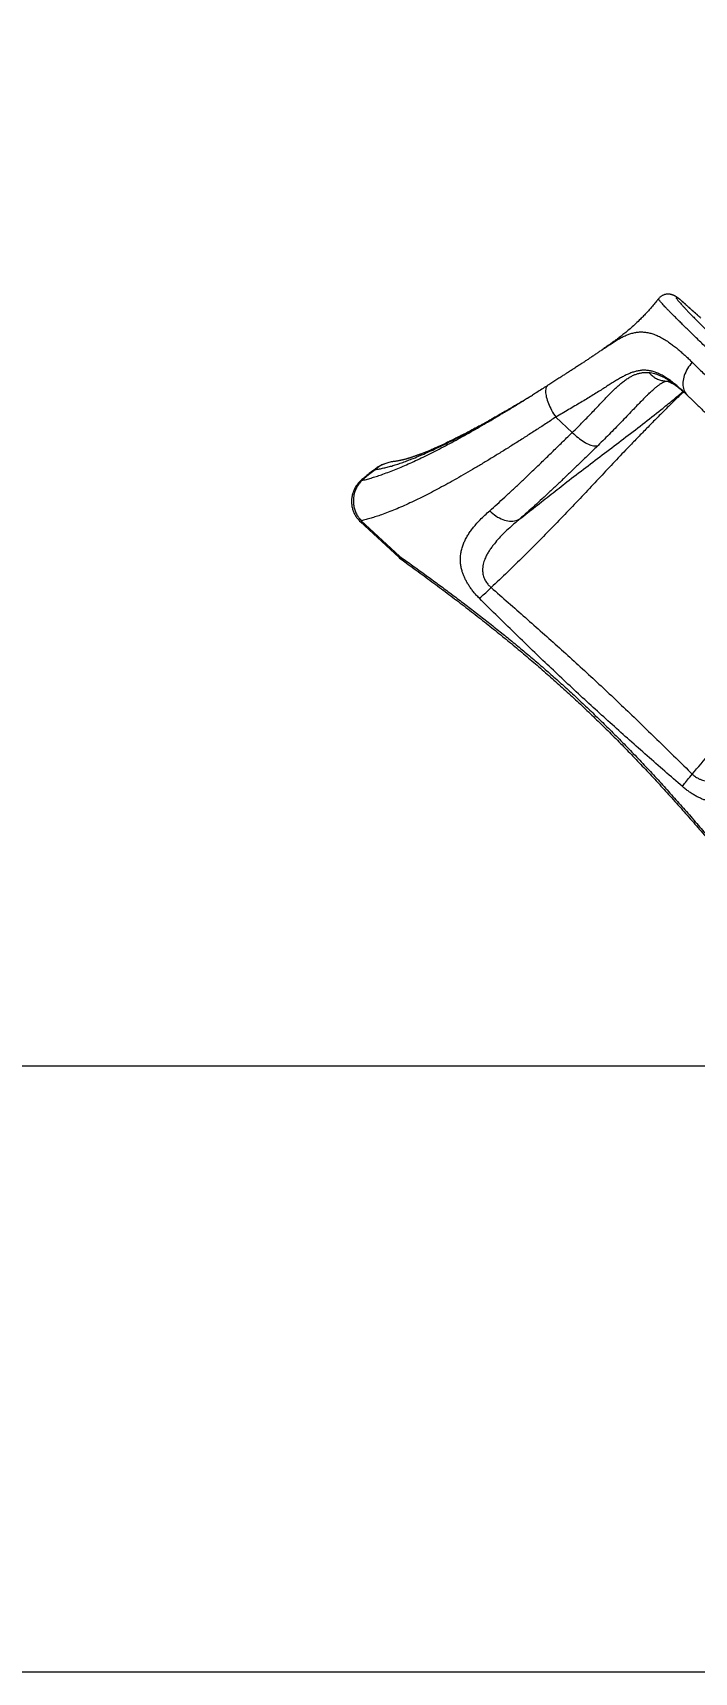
# Model space of a CAD drawing. Header units: millimetres. Extents: x -10374 to 11119, y -8221 to 9433.
# Drawn here: x -5365 to -3724, y -8221 to -4160 of the extents above; entities that cross this region are included whole.
import ezdxf

# ---------------------------------------------------------------- set-up
doc = ezdxf.new("R2010")
doc.units = ezdxf.units.MM
for name, color, linetype in [('DIKOM_ОБЪЕКТ', 7, 'Continuous'), ('DIKOM_РАЗМЕР_ЗОНА', 7, 'Continuous'), ('DIKOM_РАЗМЕР_ОБЪЕКТА', 7, 'Continuous')]:
    doc.layers.add(name, color=color, linetype=linetype)
doc.styles.add('style1', font='arial.ttf', dxfattribs={"width": 0.8})
doc.dimstyles.new('1-50', dxfattribs={"dimtxt": 300, "dimasz": 200, "dimexe": 100, "dimexo": 0, "dimgap": 100, "dimtad": 0, "dimdec": 0, "dimtxsty": 'style1', "dimcen": 0, "dimclrd": 7, "dimclre": 7, "dimadec": 1, "dimazin": 2, "dimtfac": 1, "dimtdec": 0, "dimtmove": 1, "dimatfit": 3, "dimfxl": 0, "dimlwd": 25, "dimlwe": 18, "dimarcsym": 0})

# ---------------------------------------------------------------- blocks, each defined once
blk = doc.blocks.new('*D16')
at = {"layer": 'Defpoints', "color": 0, "transparency": 16777216}
for p in [(-9045.1, 5161.7), (3694.5, 5161.7), (1813.2, -6719.9)]:
    blk.add_point(p, dxfattribs=at)
at = {"layer": 'DIKOM_РАЗМЕР_ОБЪЕКТА', "color": 7, "lineweight": 18, "transparency": 16777216}
for p, q in [((3694.5, 5161.7), (-9145.1, 5161.7)), ((1813.2, -6719.9), (-9145.1, -6719.9))]:
    blk.add_line(p, q, dxfattribs=at)
at = {"layer": 'DIKOM_РАЗМЕР_ОБЪЕКТА', "color": 7, "lineweight": 25, "transparency": 16777216}
for p, q in [((-9045.1, 4961.7), (-9045.1, -0.5)), ((-9045.1, -6519.9), (-9045.1, -1080.2))]:
    blk.add_line(p, q, dxfattribs=at)
at = {"layer": 'DIKOM_РАЗМЕР_ОБЪЕКТА', "color": 7, "transparency": 16777216}
for points in [[(-9078.4, 4961.7), (-9011.8, 4961.7), (-9045.1, 5161.7)], [(-9078.4, -6519.9), (-9011.8, -6519.9), (-9045.1, -6719.9)]]:
    blk.add_solid(points, dxfattribs=at)
at = {"layer": 'DIKOM_РАЗМЕР_ОБЪЕКТА', "color": 0, "transparency": 16777216, "insert": (-9045.1, -540.3), "char_height": 300, "attachment_point": 5, "rotation": 90, "style": 'style1'}
blk.add_mtext('11900', dxfattribs=at)
blk = doc.blocks.new('*D13')
at = {"layer": 'Defpoints', "color": 0, "transparency": 16777216}
for p in [(-10177, 7112.8), (3082.3, 7112.8), (2015.5, -8221.4)]:
    blk.add_point(p, dxfattribs=at)
at = {"layer": 'DIKOM_РАЗМЕР_ЗОНА', "color": 7, "lineweight": 18, "transparency": 16777216}
for p, q in [((3082.3, 7112.8), (-10277, 7112.8)), ((2015.5, -8221.4), (-10277, -8221.4))]:
    blk.add_line(p, q, dxfattribs=at)
at = {"layer": 'DIKOM_РАЗМЕР_ЗОНА', "color": 7, "lineweight": 25, "transparency": 16777216}
for p, q in [((-10177, 6912.8), (-10177, -14.4)), ((-10177, -8021.4), (-10177, -1094.2))]:
    blk.add_line(p, q, dxfattribs=at)
at = {"layer": 'DIKOM_РАЗМЕР_ЗОНА', "color": 7, "transparency": 16777216}
for points in [[(-10210.3, 6912.8), (-10143.6, 6912.8), (-10177, 7112.8)], [(-10210.3, -8021.4), (-10143.6, -8021.4), (-10177, -8221.4)]]:
    blk.add_solid(points, dxfattribs=at)
at = {"layer": 'DIKOM_РАЗМЕР_ЗОНА', "color": 0, "transparency": 16777216, "insert": (-10177, -554.3), "char_height": 300, "attachment_point": 5, "rotation": 90, "style": 'style1'}
blk.add_mtext('15300', dxfattribs=at)

msp = doc.modelspace()

# ---------------------------------------------------------------- linework, layer by layer
at = {"layer": 'DIKOM_ОБЪЕКТ', "color": 7, "linetype": 'Continuous', "lineweight": 15}
for p, q in [((-3741.4, -4837), (-3741.6, -4836.8)), ((-3953, -4945.6), (-3952.8, -4945.5)), ((-3794.1, -5022.9), (-3791.7, -5022.9)), ((-3839.2, -5056.4), (-3840.2, -5057.3)), ((-3750.5, -5049.4), (-3750.6, -5049.3)), ((-4026.7, -5150), (-4067.6, -5112.2)), ((-4473.5, -5223), (-4474.5, -5223.1)), ((-4515.6, -5242.3), (-4515.7, -5242.4)), ((-4552.3, -5371.3), (-4457.2, -5459.3)), ((-4550, -5368.9), (-4454.9, -5457))]:
    msp.add_line(p, q, dxfattribs=at)
at = {"layer": 'DIKOM_ОБЪЕКТ', "color": 7, "linetype": 'Continuous', "lineweight": 15, "flags": 128}
for points in [[(-3729.2, -4976.4), (-3732.4, -4980.1), (-3735.5, -4984), (-3738.4, -4988), (-3741, -4992.1), (-3743.4, -4996.3), (-3745.5, -5000.5), (-3747.4, -5004.8), (-3749, -5009), (-3750.3, -5013.3), (-3751.3, -5017.6), (-3752, -5021.7), (-3752.5, -5025.8), (-3752.6, -5029.9), (-3752.4, -5033.8), (-3751.9, -5037.5), (-3751.2, -5041.2), (-3750.1, -5044.6), (-3748.8, -5047.9), (-3747.1, -5050.9), (-3745.2, -5053.8), (-3743, -5056.4), (-3741.9, -5057.6)], [(-4087, -5033.3), (-4087.8, -5033.9), (-4089.2, -5035.2), (-4090.3, -5036.8), (-4091.3, -5038.7), (-4092, -5040.8), (-4092.5, -5043.2), (-4092.9, -5045.9), (-4092.9, -5048.8), (-4092.8, -5051.9), (-4092.5, -5055.2), (-4091.9, -5058.7), (-4091.1, -5062.3), (-4090.1, -5066.2), (-4088.9, -5070.1), (-4087.5, -5074.1), (-4086, -5078.3), (-4084.2, -5082.5), (-4082.3, -5086.8), (-4080.2, -5091.1), (-4077.9, -5095.4), (-4075.5, -5099.6), (-4073, -5103.9), (-4070.3, -5108.1), (-4067.6, -5112.2)], [(-4026.7, -5150), (-4023.2, -5153.5), (-4019.6, -5156.8), (-4016, -5160), (-4012.3, -5163.1), (-4008.6, -5166), (-4004.8, -5168.7), (-4001.2, -5171.3), (-3997.5, -5173.6), (-3993.9, -5175.7), (-3990.4, -5177.6), (-3986.9, -5179.2), (-3983.6, -5180.6), (-3980.4, -5181.8), (-3977.4, -5182.7), (-3974.5, -5183.3), (-3971.7, -5183.6), (-3969.2, -5183.7), (-3966.8, -5183.5), (-3964.7, -5183.1), (-3962.8, -5182.4)], [(-4474.5, -5223.1), (-4474.6, -5223.1), (-4481.7, -5224.6), (-4488.9, -5226.9), (-4495.9, -5229.7), (-4501.1, -5232.3), (-4506.1, -5235.3), (-4511, -5238.6), (-4515.6, -5242.3), (-4515.6, -5242.3), (-4515.6, -5242.3)], [(-4515.7, -5242.4), (-4515.7, -5242.4), (-4532.5, -5255.5), (-4548.9, -5269.3)], [(-4231.4, -5344), (-4227.8, -5347.6), (-4224, -5351), (-4220, -5354.1), (-4216, -5357), (-4211.8, -5359.7), (-4207.6, -5362.1), (-4203.3, -5364.2), (-4199, -5366), (-4194.8, -5367.4), (-4190.5, -5368.6), (-4186.3, -5369.4), (-4182.1, -5370), (-4178.1, -5370.1), (-4174.1, -5370), (-4170.3, -5369.5), (-4166.6, -5368.7), (-4163.2, -5367.6), (-4159.9, -5366.1), (-4156.8, -5364.4)], [(-4454.9, -5457), (-4454.8, -5458.8), (-4454.4, -5460.3), (-4453.9, -5461.7), (-4453.1, -5462.7), (-4452.5, -5463.2)], [(-4257, -5561.1), (-4254.9, -5559.3), (-4252.6, -5557.3), (-4250.1, -5555.1), (-4247.4, -5552.7), (-4244.5, -5550.1), (-4241.4, -5547.2), (-4238.2, -5544.2), (-4234.9, -5541.1), (-4231.5, -5537.8), (-4228, -5534.4)], [(-3753.6, -6027.3), (-3752, -6025.1), (-3750.2, -6022.6), (-3748.2, -6020), (-3745.9, -6017.1), (-3743.5, -6014), (-3740.9, -6010.8), (-3738.2, -6007.4), (-3735.3, -6003.9), (-3732.3, -6000.2), (-3729.2, -5996.5)]]:
    msp.add_lwpolyline(points, dxfattribs=at)
at = {"layer": 'DIKOM_ОБЪЕКТ', "color": 7, "linetype": 'Continuous', "lineweight": 15}
for centre, radius, start, end in [((-4547.1, -5267.5), 2.49, 191.3709, 224.8905), ((-4601.1, -5322.5), 69, 315.03, 317.7724), ((-4506, -5410.6), 69, 315.0333, 317.7748), ((-4423.2, -5422.7), 50, 227.1944, 234.0837)]:
    msp.add_arc(centre, radius, start, end, dxfattribs=at)
for points, knots in [([(-3813.1, -4819.1), (-3814.6, -4821), (-3818.8, -4826.3), (-3825.8, -4834.8), (-3833.9, -4844.3), (-3842, -4853.2), (-3849.8, -4861.5), (-3858.9, -4870.7), (-3869.2, -4880.5), (-3880.6, -4890.8), (-3891.3, -4899.9), (-3901.2, -4907.8), (-3910.1, -4914.7), (-3918.3, -4920.9), (-3925.6, -4926.3), (-3932.1, -4931), (-3937.6, -4934.9), (-3943.5, -4939), (-3948.5, -4942.5), (-3952, -4944.9), (-3953, -4945.6)], [0, 0, 0, 0, 0.03694, 0.104732, 0.169115, 0.230569, 0.289482, 0.346156, 0.431166, 0.511598, 0.587512, 0.652881, 0.713635, 0.769107, 0.818735, 0.862087, 0.898839, 0.928741, 0.980535, 1, 1, 1, 1]), ([(-3047.6, -5528.2), (-3047.6, -5528.2), (-3047.6, -5528.5), (-3048.2, -5528.3), (-3049.6, -5527.7), (-3051.8, -5526.3), (-3054.6, -5524.3), (-3058.1, -5521.7), (-3062.2, -5518.5), (-3066.9, -5514.8), (-3072.2, -5510.4), (-3078.2, -5505.4), (-3084.9, -5499.8), (-3092.3, -5493.5), (-3100.4, -5486.6), (-3108.9, -5479.2), (-3117.9, -5471.4), (-3127.4, -5463.1), (-3137.4, -5454.3), (-3148, -5444.9), (-3159.3, -5435), (-3171.1, -5424.5), (-3183.4, -5413.5), (-3196, -5402.2), (-3208.9, -5390.6), (-3222.1, -5378.7), (-3235.6, -5366.5), (-3249.6, -5353.9), (-3264.1, -5340.8), (-3279, -5327.2), (-3294.1, -5313.4), (-3309.4, -5299.5), (-3324.8, -5285.4), (-3340.1, -5271.4), (-3355.7, -5257.1), (-3371.5, -5242.6), (-3387.6, -5227.8), (-3403.9, -5212.7), (-3420.2, -5197.6), (-3437.3, -5181.8), (-3455, -5165.4), (-3473.3, -5148.4), (-3491.7, -5131.3), (-3510.1, -5114.2), (-3528.3, -5097.1), (-3545.5, -5081), (-3561.5, -5066), (-3576.3, -5052.1), (-3590.9, -5038.3), (-3605.4, -5024.7), (-3619.7, -5011.2), (-3633.8, -4997.8), (-3647.5, -4984.8), (-3660.7, -4972.2), (-3673.3, -4960.2), (-3685.4, -4948.6), (-3697.1, -4937.4), (-3708.3, -4926.5), (-3719.3, -4916), (-3729.7, -4905.8), (-3739.7, -4896.1), (-3749, -4887), (-3757.6, -4878.5), (-3765.6, -4870.5), (-3773, -4863.1), (-3779.9, -4856.2), (-3786.2, -4849.8), (-3792, -4843.9), (-3797, -4838.6), (-3801.4, -4833.9), (-3805, -4830), (-3808, -4826.6), (-3810.3, -4823.8), (-3812, -4821.7), (-3812.9, -4820.1), (-3813.3, -4819.3), (-3813.1, -4819.2), (-3813, -4819.2)], [0, 0, 0, 0, 0.001026, 0.014265, 0.027883, 0.041515, 0.055146, 0.068765, 0.082025, 0.095295, 0.108566, 0.121825, 0.135471, 0.149129, 0.162788, 0.176434, 0.189694, 0.202966, 0.216238, 0.229498, 0.243144, 0.256803, 0.270461, 0.284108, 0.297351, 0.310606, 0.32386, 0.337103, 0.35073, 0.36437, 0.378009, 0.391636, 0.40488, 0.418136, 0.431392, 0.444636, 0.458265, 0.471907, 0.485548, 0.499177, 0.514498, 0.529828, 0.545148, 0.5608, 0.57646, 0.592112, 0.605374, 0.618647, 0.63192, 0.645182, 0.658829, 0.672489, 0.686149, 0.699796, 0.713035, 0.726285, 0.739535, 0.752775, 0.766397, 0.780031, 0.793666, 0.807288, 0.820549, 0.833821, 0.847093, 0.860354, 0.874002, 0.887663, 0.901323, 0.914971, 0.928227, 0.941495, 0.954762, 0.968018, 0.981661, 0.995317, 1, 1, 1, 1]), ([(-3766.5, -4815.6), (-3766.5, -4815.6), (-3767.1, -4815.2), (-3768.6, -4814.3), (-3770.7, -4813), (-3772.6, -4811.9), (-3774.2, -4811.1), (-3775.8, -4810.4), (-3777.3, -4809.8), (-3778.9, -4809.2), (-3780.5, -4808.7), (-3782.2, -4808.3), (-3784, -4807.9), (-3786, -4807.7), (-3788.1, -4807.5), (-3790.4, -4807.5), (-3792.8, -4807.7), (-3795.3, -4808.1), (-3797.9, -4808.8), (-3800.5, -4809.7), (-3803.1, -4810.9), (-3805.7, -4812.3), (-3808.2, -4814.1), (-3810.6, -4816.3), (-3812.2, -4817.9), (-3812.9, -4819), (-3813.1, -4819.2)], [0, 0, 0, 0, 0.005351, 0.113226, 0.238979, 0.319553, 0.384639, 0.439088, 0.485508, 0.526024, 0.562241, 0.595385, 0.627171, 0.657146, 0.686495, 0.715655, 0.744871, 0.774314, 0.804054, 0.834031, 0.864182, 0.894432, 0.927798, 0.960679, 0.992966, 1, 1, 1, 1]), ([(-3762.5, -4818.7), (-3763.6, -4818.1), (-3765.7, -4816.7), (-3767.7, -4815.7), (-3768.9, -4815.4), (-3769.3, -4815.8), (-3769.2, -4816.7), (-3768.4, -4818.1), (-3767, -4820.2), (-3764.8, -4823), (-3762.1, -4826.3), (-3758.7, -4830.2), (-3754.7, -4834.6), (-3750.2, -4839.5), (-3745, -4845), (-3739.3, -4851), (-3732.9, -4857.6), (-3725.8, -4864.9), (-3718.1, -4872.6), (-3710, -4880.8), (-3701.4, -4889.4), (-3692.4, -4898.3), (-3682.9, -4907.7), (-3672.8, -4917.6), (-3662.2, -4928), (-3651, -4938.9), (-3639.3, -4950.1), (-3627.4, -4961.7), (-3615.1, -4973.4), (-3602.6, -4985.4), (-3589.8, -4997.7), (-3576.5, -5010.3), (-3562.8, -5023.3), (-3548.7, -5036.7), (-3534.4, -5050.3), (-3519.2, -5064.6), (-3503.2, -5079.6), (-3486.3, -5095.4), (-3469.2, -5111.5), (-3451.8, -5127.7), (-3434.1, -5144.1), (-3417.3, -5159.7), (-3401.4, -5174.4), (-3386.4, -5188.2), (-3371.5, -5202), (-3356.4, -5215.8), (-3341.4, -5229.6), (-3326.3, -5243.5), (-3311.3, -5257.1), (-3296.7, -5270.4), (-3282.4, -5283.4), (-3268.4, -5296), (-3254.7, -5308.4), (-3241.1, -5320.6), (-3227.8, -5332.6), (-3214.6, -5344.4), (-3201.7, -5355.9), (-3189.4, -5366.9), (-3177.5, -5377.4), (-3166.2, -5387.4), (-3155.2, -5397), (-3144.6, -5406.2), (-3134.4, -5415.1), (-3124.6, -5423.6), (-3115.3, -5431.6), (-3106.6, -5439), (-3098.5, -5445.8), (-3091.1, -5452), (-3084.2, -5457.7), (-3077.8, -5463), (-3071.9, -5467.7), (-3066.6, -5471.9), (-3061.9, -5475.5), (-3057.9, -5478.4), (-3054.6, -5480.8), (-3051.9, -5482.5), (-3049.8, -5483.7), (-3048.3, -5484.3), (-3047.5, -5484.3), (-3047.3, -5483.7), (-3047.7, -5482.5), (-3048.7, -5481), (-3049.9, -5479.2), (-3050.9, -5478.1), (-3051.3, -5477.5)], [0, 0, 0, 0, 0.014465, 0.028965, 0.040896, 0.052838, 0.06478, 0.076711, 0.088989, 0.101279, 0.113568, 0.125847, 0.137779, 0.149722, 0.161665, 0.173598, 0.185878, 0.198169, 0.210461, 0.222741, 0.234655, 0.246579, 0.258502, 0.270416, 0.282674, 0.294944, 0.307213, 0.319471, 0.331405, 0.34335, 0.355294, 0.367228, 0.379509, 0.391801, 0.404093, 0.416374, 0.430159, 0.443953, 0.457739, 0.471823, 0.485915, 0.499998, 0.511916, 0.523844, 0.535771, 0.547689, 0.559953, 0.572228, 0.584503, 0.596767, 0.608685, 0.620612, 0.63254, 0.644457, 0.656719, 0.668993, 0.681267, 0.69353, 0.705463, 0.717406, 0.729349, 0.741282, 0.753561, 0.765852, 0.778142, 0.790422, 0.802353, 0.814295, 0.826236, 0.838167, 0.850446, 0.862736, 0.875027, 0.887306, 0.899222, 0.911149, 0.923075, 0.934991, 0.947253, 0.959525, 0.971798, 0.98406, 0.992027, 1, 1, 1, 1]), ([(-3765.8, -4816.2), (-3766, -4816), (-3766.2, -4815.8), (-3766.5, -4815.7), (-3766.5, -4815.7)], [0, 0, 0, 0, 0.984435, 1, 1, 1, 1]), ([(-3741.6, -4836.8), (-3742.1, -4836.4), (-3743.4, -4835.2), (-3745.5, -4833.4), (-3747.9, -4831.2), (-3750.3, -4829.1), (-3752.5, -4827), (-3754.7, -4825.2), (-3756.7, -4823.4), (-3758.6, -4821.8), (-3760.3, -4820.3), (-3762.1, -4818.9), (-3763.7, -4817.6), (-3765, -4816.6), (-3765.6, -4816.2), (-3765.8, -4816.1)], [0, 0, 0, 0, 0.039284, 0.11561, 0.194897, 0.275053, 0.356033, 0.437838, 0.520564, 0.604859, 0.690341, 0.781687, 0.888808, 0.964501, 1, 1, 1, 1]), ([(-3762.5, -4818.7), (-3762.7, -4818.6), (-3763.7, -4817.6), (-3764.9, -4816.8), (-3765.8, -4816.2)], [0, 0, 0, 0, 0.176761, 1, 1, 1, 1]), ([(-3741.4, -4837), (-3743.1, -4835.5), (-3746.5, -4832.4), (-3751.1, -4828.3), (-3755.2, -4824.8), (-3758.5, -4821.9), (-3760.6, -4820.2), (-3761.9, -4819.2), (-3762.3, -4818.9), (-3762.5, -4818.7)], [0, 0, 0, 0, 0.161622, 0.327985, 0.489581, 0.655781, 0.825092, 0.912542, 1, 1, 1, 1]), ([(-3709.2, -4865.3), (-3709.3, -4865.2), (-3709.6, -4865), (-3710.5, -4864.2), (-3711.8, -4863.1), (-3713.4, -4861.8), (-3715.3, -4860.2), (-3717.4, -4858.4), (-3719.6, -4856.5), (-3722.1, -4854.3), (-3724.7, -4852), (-3727.5, -4849.5), (-3730.4, -4846.9), (-3733.5, -4844.2), (-3736.7, -4841.3), (-3739.5, -4838.8), (-3741.1, -4837.3), (-3741.7, -4836.8)], [0, 0, 0, 0, 0.012953, 0.076684, 0.144228, 0.214556, 0.286798, 0.360282, 0.434502, 0.509102, 0.58365, 0.658283, 0.733761, 0.809961, 0.886712, 0.963885, 1, 1, 1, 1]), ([(-3707.6, -4866.7), (-3708.3, -4866.1), (-3709.6, -4865.1), (-3712.1, -4863), (-3714.9, -4860.6), (-3718.1, -4857.9), (-3721.5, -4854.8), (-3725.2, -4851.6), (-3729.2, -4848), (-3733.3, -4844.3), (-3737.4, -4840.7), (-3740.1, -4838.2), (-3741.4, -4837)], [0, 0, 0, 0, 0.101094, 0.202189, 0.306218, 0.410254, 0.51135, 0.612443, 0.716487, 0.820523, 0.910021, 1, 1, 1, 1]), ([(-3952.8, -4945.5), (-3950.8, -4944.1), (-3944.9, -4940.1), (-3935.7, -4933.9), (-3925.1, -4926.9), (-3914.9, -4920.6), (-3905.1, -4915.1), (-3895.4, -4910.3), (-3886.1, -4906.5), (-3876.6, -4903.6), (-3867.1, -4901.8), (-3857.3, -4901), (-3847.4, -4901.4), (-3837.2, -4903), (-3826.8, -4906), (-3816.1, -4910.1), (-3805.2, -4915.6), (-3793.9, -4922.2), (-3783.3, -4929.5), (-3773.3, -4937), (-3764.1, -4944.4), (-3754.7, -4952.5), (-3745.7, -4960.6), (-3737.2, -4968.6), (-3731.8, -4973.8), (-3729.2, -4976.4)], [0, 0, 0, 0, 0.021425, 0.065622, 0.109827, 0.15398, 0.199747, 0.245563, 0.291383, 0.337156, 0.385876, 0.434623, 0.483339, 0.533179, 0.583052, 0.63289, 0.682977, 0.733102, 0.783189, 0.82177, 0.860382, 0.898995, 0.937577, 0.968773, 1, 1, 1, 1]), ([(-3952.8, -4945.5), (-3955.1, -4947.1), (-3959.8, -4950.3), (-3966.9, -4955.1), (-3974.2, -4960.1), (-3981.7, -4965.2), (-3989.6, -4970.4), (-3997.6, -4975.7), (-4005.8, -4981.1), (-4014.3, -4986.6), (-4022.9, -4992.2), (-4031.7, -4997.9), (-4040.1, -5003.2), (-4048, -5008.3), (-4056.2, -5013.5), (-4065.2, -5019.2), (-4075.1, -5025.6), (-4082.4, -5030.2), (-4086.4, -5032.8), (-4087, -5033.2)], [0, 0, 0, 0, 0.060504, 0.12273, 0.181948, 0.244274, 0.306661, 0.369172, 0.431864, 0.494794, 0.55803, 0.621624, 0.685639, 0.736042, 0.787199, 0.853787, 0.920613, 0.987609, 1, 1, 1, 1]), ([(-3729.2, -4976.4), (-3725.3, -4980.1), (-3717.7, -4987.6), (-3705.7, -4999.3), (-3693.3, -5011.4), (-3680.3, -5023.9), (-3666.9, -5036.9), (-3652.9, -5050.3), (-3638.6, -5064), (-3624.2, -5077.8), (-3609.5, -5091.8), (-3594.8, -5105.8), (-3579.8, -5119.9), (-3564.5, -5134.4), (-3548.8, -5149.1), (-3532.9, -5164.1), (-3516.8, -5179.1), (-3500.7, -5194.1), (-3484.8, -5209), (-3468.9, -5223.7), (-3453, -5238.3), (-3437, -5253.1), (-3420.9, -5267.9), (-3404.6, -5282.8), (-3388.5, -5297.5), (-3372.7, -5311.9), (-3357.2, -5326), (-3342, -5339.7), (-3327.1, -5353.2), (-3312.2, -5366.6), (-3297.4, -5379.8), (-3282.9, -5392.9), (-3268.6, -5405.6), (-3253.9, -5418.6), (-3239, -5431.9), (-3223.8, -5445.2), (-3214.1, -5453.7), (-3209.3, -5457.9)], [0, 0, 0, 0, 0.027716, 0.055455, 0.083195, 0.110911, 0.139432, 0.167979, 0.196526, 0.225048, 0.25276, 0.280495, 0.308231, 0.335942, 0.364457, 0.392999, 0.421539, 0.450054, 0.477792, 0.505553, 0.533314, 0.561051, 0.589596, 0.618167, 0.646737, 0.675282, 0.702991, 0.730722, 0.758455, 0.786163, 0.814675, 0.843214, 0.871752, 0.900264, 0.933502, 0.966762, 1, 1, 1, 1]), ([(-4087, -5033.2), (-4088, -5033.9), (-4093.2, -5037.2), (-4102.4, -5043.1), (-4114.4, -5050.6), (-4122.2, -5055.4), (-4125.8, -5057.7)], [0, 0, 0, 0, 0.07601, 0.396623, 0.714076, 1, 1, 1, 1]), ([(-3750.6, -5049.3), (-3751.9, -5048.1), (-3756.8, -5043.6), (-3765.1, -5036.2), (-3775.6, -5027.6), (-3786, -5019.8), (-3796.4, -5013), (-3806.7, -5007.1), (-3816.6, -5002.5), (-3826.1, -4999.2), (-3835.4, -4997.1), (-3844.6, -4996), (-3853.9, -4996.1), (-3863.3, -4997.4), (-3872.5, -4999.6), (-3881.6, -5002.8), (-3890.7, -5006.6), (-3900, -5011.2), (-3909.6, -5016.5), (-3919.6, -5022.5), (-3930.1, -5028.9), (-3941, -5035.9), (-3952.5, -5043.2), (-3964.8, -5051), (-3977.8, -5059.1), (-3991.3, -5067.3), (-4005.5, -5075.8), (-4020.3, -5084.5), (-4035.7, -5093.6), (-4051.4, -5102.8), (-4062.2, -5109.1), (-4067.6, -5112.2)], [0, 0, 0, 0, 0.012807, 0.048457, 0.08413, 0.119775, 0.156514, 0.193288, 0.230023, 0.26427, 0.298548, 0.332797, 0.368153, 0.403542, 0.438903, 0.472059, 0.505249, 0.538446, 0.571609, 0.60577, 0.639963, 0.674155, 0.708316, 0.74414, 0.78, 0.815862, 0.851685, 0.888743, 0.925842, 0.962939, 1, 1, 1, 1]), ([(-4026.7, -5150), (-4022.2, -5145.7), (-4013.2, -5137), (-4000.2, -5124), (-3987.6, -5111.2), (-3975.5, -5098.5), (-3963.7, -5086.1), (-3953, -5074.7), (-3943.2, -5064.4), (-3934.3, -5055.2), (-3925.6, -5046.5), (-3916.9, -5038.3), (-3908.3, -5030.7), (-3899.7, -5023.7), (-3891.1, -5017.5), (-3883, -5012.5), (-3875.2, -5008.5), (-3867.7, -5005.5), (-3860.1, -5003.2), (-3852.4, -5001.8), (-3844.6, -5001.1), (-3839.4, -5001.4), (-3836.8, -5001.5)], [0, 0, 0, 0, 0.056585, 0.113207, 0.169792, 0.227654, 0.285552, 0.343414, 0.391674, 0.439978, 0.488277, 0.536533, 0.586399, 0.636329, 0.686248, 0.736102, 0.779549, 0.823023, 0.866468, 0.910968, 0.9555, 1, 1, 1, 1]), ([(-3839.2, -5056.4), (-3838.6, -5055.7), (-3836.4, -5053.7), (-3833.1, -5050.4), (-3829.1, -5046.8), (-3825.3, -5043.4), (-3821.8, -5040.4), (-3818.5, -5037.6), (-3815.3, -5035.1), (-3812.4, -5032.9), (-3809.7, -5031), (-3807.1, -5029.3), (-3804.9, -5027.9), (-3802.9, -5026.7), (-3801.1, -5025.8), (-3799.5, -5025), (-3798, -5024.3), (-3796.7, -5023.8), (-3795.6, -5023.5), (-3794.9, -5023.3), (-3794.3, -5023.1), (-3793.9, -5023.1), (-3793.6, -5023), (-3793.1, -5023), (-3793, -5023)], [0, 0, 0, 0, 0.024743, 0.078637, 0.131305, 0.182832, 0.23331, 0.282853, 0.331587, 0.379655, 0.42723, 0.474502, 0.521705, 0.563009, 0.605988, 0.652653, 0.699882, 0.748211, 0.798345, 0.851344, 0.88131, 0.924393, 0.969447, 1, 1, 1, 1]), ([(-3836.8, -5001.5), (-3834.4, -5001.8), (-3829.7, -5002.4), (-3822.5, -5004.1), (-3815.2, -5006.5), (-3807.7, -5009.6), (-3800.1, -5013.3), (-3791.8, -5018.1), (-3782.6, -5024), (-3772.6, -5031.2), (-3762.3, -5039.4), (-3753.2, -5047.1), (-3747.5, -5052.3), (-3745.4, -5054.2)], [0, 0, 0, 0, 0.082685, 0.165421, 0.248108, 0.332538, 0.41702, 0.501455, 0.608954, 0.716539, 0.824052, 0.934291, 1, 1, 1, 1]), ([(-3836.8, -5001.5), (-3836.6, -5001.7), (-3835.4, -5003.2), (-3832.8, -5005.9), (-3828.9, -5009.4), (-3824.7, -5012.6), (-3820.2, -5015.4), (-3815.6, -5017.9), (-3810.7, -5019.8), (-3805.6, -5021.4), (-3800.4, -5022.4), (-3796.5, -5022.9), (-3794.4, -5022.9), (-3794.1, -5022.9)], [0, 0, 0, 0, 0.011434, 0.115203, 0.218969, 0.325525, 0.432085, 0.539641, 0.647211, 0.757889, 0.868587, 0.976144, 1, 1, 1, 1]), ([(-3794.1, -5022.9), (-3793.7, -5022.9), (-3793.2, -5022.9), (-3792.7, -5023), (-3792.2, -5023), (-3791.5, -5023.2), (-3790.6, -5023.4), (-3789.3, -5023.7), (-3787.9, -5024.2), (-3786.4, -5024.8), (-3784.7, -5025.6), (-3782.7, -5026.5), (-3780.5, -5027.7), (-3778, -5029.1), (-3775.3, -5030.7), (-3772.4, -5032.6), (-3769.3, -5034.7), (-3765.9, -5037.1), (-3762.6, -5039.7), (-3759.1, -5042.4), (-3755.4, -5045.4), (-3751.5, -5048.8), (-3748.3, -5051.5), (-3746.4, -5053.2), (-3746, -5053.6)], [0, 0, 0, 0, 0.037947, 0.07229, 0.106112, 0.162039, 0.213506, 0.262202, 0.313797, 0.356176, 0.40105, 0.446458, 0.492533, 0.539357, 0.586976, 0.635407, 0.684644, 0.734645, 0.785352, 0.830941, 0.879362, 0.930814, 0.983565, 1, 1, 1, 1]), ([(-4548.9, -5269.3), (-4545.1, -5268.4), (-4537.5, -5266.6), (-4525.5, -5263.2), (-4513.1, -5259.3), (-4499.3, -5254.6), (-4484.3, -5249.2), (-4467.9, -5242.9), (-4450.9, -5235.9), (-4433.5, -5228.4), (-4415.3, -5220.1), (-4396.4, -5211.2), (-4376.8, -5201.5), (-4356.7, -5191.3), (-4336.1, -5180.5), (-4315.2, -5169.3), (-4294.2, -5157.7), (-4272.9, -5145.7), (-4251.2, -5133.2), (-4229.1, -5120.4), (-4206.5, -5106.9), (-4183.3, -5093), (-4161.1, -5079.5), (-4146.5, -5070.5), (-4140, -5066.5)], [0, 0, 0, 0, 0.038854, 0.077709, 0.116709, 0.155711, 0.202632, 0.249589, 0.296551, 0.343495, 0.390404, 0.4386, 0.486838, 0.53509, 0.583327, 0.631522, 0.67821, 0.724935, 0.771673, 0.818398, 0.865085, 0.913129, 0.961215, 1, 1, 1, 1]), ([(-4515.6, -5242.3), (-4512.1, -5241.7), (-4505.1, -5240.5), (-4494.4, -5238.3), (-4483.3, -5235.7), (-4471.8, -5232.6), (-4459.7, -5228.8), (-4447.1, -5224.4), (-4434.2, -5219.6), (-4419.9, -5214), (-4404, -5207.5), (-4386.5, -5199.9), (-4368.5, -5191.7), (-4350.1, -5183), (-4330.5, -5173.3), (-4309.8, -5162.8), (-4287.8, -5151.2), (-4265.3, -5139.1), (-4242.4, -5126.4), (-4219.2, -5113.2), (-4195.5, -5099.6), (-4174.6, -5087.3), (-4161.3, -5079.4), (-4156.2, -5076.3)], [0, 0, 0, 0, 0.040669, 0.081274, 0.121798, 0.162248, 0.202667, 0.243083, 0.283472, 0.323824, 0.374481, 0.425045, 0.475501, 0.52584, 0.576076, 0.632047, 0.687917, 0.743672, 0.799291, 0.854766, 0.910142, 0.965461, 1, 1, 1, 1]), ([(-4154.2, -5075.2), (-4154.8, -5075.5), (-4155.8, -5076.1), (-4158.1, -5077.5), (-4161.4, -5079.5), (-4165.4, -5081.9), (-4170, -5084.5), (-4175.1, -5087.6), (-4180.8, -5091), (-4187.2, -5094.7), (-4195.5, -5099.5), (-4205.2, -5105.1), (-4215.8, -5111.2), (-4223.9, -5115.8), (-4229.7, -5119), (-4233.2, -5121), (-4236.4, -5122.8), (-4239, -5124.3), (-4241.2, -5125.5), (-4243.2, -5126.6), (-4245.6, -5127.9), (-4249, -5129.8), (-4253.3, -5132.1), (-4258.3, -5134.9), (-4267, -5139.6), (-4278.3, -5145.6), (-4292.3, -5153), (-4305.4, -5159.7), (-4318.1, -5166.1), (-4330.1, -5171.9), (-4338.8, -5176.1), (-4344.9, -5179), (-4348.5, -5180.7), (-4352.3, -5182.4), (-4356.2, -5184.2), (-4359.9, -5185.8), (-4363.1, -5187.3), (-4365.9, -5188.5), (-4368.2, -5189.5), (-4370.4, -5190.5), (-4372.9, -5191.5), (-4375.6, -5192.7), (-4378.7, -5194), (-4382.2, -5195.5), (-4386.1, -5197.1), (-4390.4, -5198.9), (-4394.7, -5200.6), (-4398.8, -5202.2), (-4402.2, -5203.5), (-4405, -5204.6), (-4407.2, -5205.4), (-4409.2, -5206.1), (-4411.1, -5206.8), (-4413.2, -5207.6), (-4415.6, -5208.5), (-4418.5, -5209.5), (-4421.7, -5210.6), (-4424.5, -5211.6), (-4427.1, -5212.5), (-4429.5, -5213.2), (-4431.6, -5213.9), (-4433.4, -5214.5), (-4435, -5215), (-4436.4, -5215.4), (-4438, -5215.9), (-4439.8, -5216.4), (-4441.5, -5216.8), (-4442.9, -5217.2), (-4444.3, -5217.5), (-4445.8, -5217.9), (-4447.7, -5218.3), (-4449.2, -5218.7), (-4450.4, -5218.9), (-4451.2, -5219.1), (-4451.9, -5219.2), (-4452.7, -5219.4), (-4453.8, -5219.6), (-4455.6, -5220), (-4458, -5220.4), (-4461, -5221), (-4464.5, -5221.6), (-4468.5, -5222.2), (-4471.9, -5222.7), (-4474, -5223), (-4474.5, -5223.1)], [0, 0, 0, 0, 0.005957, 0.011613, 0.020106, 0.029581, 0.040331, 0.052357, 0.066322, 0.081683, 0.098161, 0.126413, 0.152645, 0.176862, 0.186624, 0.195773, 0.203729, 0.210465, 0.215981, 0.220455, 0.225674, 0.234825, 0.246259, 0.259654, 0.274049, 0.315474, 0.349987, 0.388557, 0.4241, 0.458139, 0.492085, 0.502095, 0.512851, 0.52464, 0.536991, 0.548446, 0.558886, 0.567701, 0.574212, 0.581116, 0.589025, 0.597939, 0.607838, 0.61851, 0.632239, 0.64697, 0.662044, 0.676082, 0.689221, 0.697438, 0.705295, 0.712538, 0.719139, 0.726159, 0.734397, 0.74628, 0.758308, 0.769319, 0.779314, 0.788514, 0.797318, 0.805747, 0.812244, 0.81875, 0.826532, 0.836064, 0.845361, 0.852682, 0.858186, 0.866613, 0.87632, 0.886405, 0.890656, 0.894568, 0.898143, 0.901623, 0.906138, 0.914582, 0.925404, 0.938603, 0.954177, 0.972117, 0.992419, 1, 1, 1, 1]), ([(-3751.1, -5049.1), (-3754.5, -5052.5), (-3762.1, -5060.1), (-3777.4, -5075.2), (-3796.8, -5094.4), (-3819.4, -5117), (-3841.7, -5139.5), (-3863.7, -5162.1), (-3890.4, -5189.7), (-3921.6, -5222.5), (-3957.5, -5260.6), (-3993.9, -5299.3), (-4031.1, -5338.7), (-4069.3, -5378.5), (-4108.1, -5418.1), (-4147.3, -5457.3), (-4187.2, -5496.2), (-4214.4, -5521.7), (-4228, -5534.4)], [0, 0, 0, 0, 0.02047, 0.045994, 0.092485, 0.13899, 0.185512, 0.23204, 0.278552, 0.356308, 0.434066, 0.511823, 0.593178, 0.674551, 0.755929, 0.837299, 0.918656, 1, 1, 1, 1]), ([(-4156.8, -5364.4), (-4143.9, -5354.2), (-4118.1, -5333.9), (-4079.1, -5303.3), (-4037.7, -5270.9), (-3993.5, -5237), (-3946.6, -5201.5), (-3899.6, -5165.9), (-3852.7, -5130), (-3811.8, -5098), (-3779.3, -5071.8), (-3761.3, -5056.7), (-3752.9, -5049.5), (-3751.8, -5048.5)], [0, 0, 0, 0, 0.09724, 0.194485, 0.291723, 0.406093, 0.520484, 0.634883, 0.749279, 0.863653, 0.936224, 0.991469, 1, 1, 1, 1]), ([(-4130.9, -5060.8), (-4131.3, -5061.1), (-4132.7, -5062), (-4135, -5063.4), (-4137.8, -5065.1), (-4140.5, -5066.8), (-4143, -5068.3), (-4145.7, -5070), (-4148.4, -5071.6), (-4150.9, -5073.2), (-4153.1, -5074.4), (-4154.6, -5075.4), (-4155.7, -5076), (-4156.2, -5076.3), (-4156.3, -5076.4), (-4156.3, -5076.4), (-4156.3, -5076.4)], [0, 0, 0, 0, 0.046673, 0.142074, 0.248526, 0.345136, 0.430959, 0.52783, 0.635361, 0.731047, 0.813801, 0.873405, 0.903618, 0.940852, 0.988775, 1, 1, 1, 1]), ([(-4140, -5066.5), (-4138.4, -5065.5), (-4133.7, -5062.6), (-4128.9, -5059.6), (-4125.7, -5057.6)], [0, 0, 0, 0, 0.33014, 1, 1, 1, 1]), ([(-3840.2, -5057.3), (-3840.9, -5058), (-3845, -5062), (-3852.8, -5069.9), (-3863.5, -5080.8), (-3875.2, -5093.1), (-3888.1, -5106.5), (-3902.2, -5121.2), (-3916.7, -5136.2), (-3931.6, -5151.5), (-3946.9, -5166.9), (-3957.5, -5177.2), (-3962.8, -5182.4)], [0, 0, 0, 0, 0.019316, 0.114246, 0.209186, 0.304066, 0.419902, 0.53592, 0.652031, 0.768142, 0.884162, 1, 1, 1, 1]), ([(-3750.5, -5049.4), (-3750, -5049.9), (-3748, -5051.7), (-3745.2, -5054.4), (-3742.7, -5056.7), (-3741.9, -5057.6)], [0, 0, 0, 0, 0.173874, 0.700908, 1, 1, 1, 1]), ([(-3741.9, -5057.6), (-3740.5, -5058.9), (-3736.9, -5062.4), (-3731.1, -5068), (-3724.5, -5074.5), (-3717.7, -5081), (-3710.7, -5087.7), (-3703.6, -5094.6), (-3696.4, -5101.5), (-3689, -5108.6), (-3681.5, -5115.7), (-3673.9, -5123), (-3666.2, -5130.3), (-3658.4, -5137.8), (-3650.4, -5145.4), (-3642.3, -5153), (-3634.1, -5160.7), (-3625.9, -5168.5), (-3617.6, -5176.3), (-3609.3, -5184.2), (-3600.9, -5192), (-3592.5, -5200), (-3583.9, -5208), (-3575.3, -5216), (-3566.7, -5224.1), (-3558, -5232.2), (-3549.3, -5240.3), (-3540.5, -5248.5), (-3531.8, -5256.6), (-3523, -5264.8), (-3514.2, -5272.9), (-3505.5, -5281), (-3496.7, -5289.1), (-3488, -5297.1), (-3479.2, -5305.2), (-3470.5, -5313.2), (-3461.8, -5321.2), (-3453.1, -5329.1), (-3444.5, -5337.1), (-3435.9, -5344.9), (-3427.3, -5352.8), (-3418.8, -5360.5), (-3410.3, -5368.2), (-3402, -5375.8), (-3393.7, -5383.3), (-3385.6, -5390.7), (-3377.5, -5398), (-3369.5, -5405.2), (-3361.6, -5412.3), (-3353.8, -5419.4), (-3346, -5426.3), (-3338.4, -5433.1), (-3330.9, -5439.8), (-3323.6, -5446.4), (-3316.3, -5452.8), (-3309.2, -5459.2), (-3302.2, -5465.4), (-3295.6, -5471.2), (-3291.4, -5474.9), (-3289.4, -5476.6)], [0, 0, 0, 0, 0.011719, 0.029537, 0.047244, 0.064799, 0.082514, 0.100211, 0.117907, 0.135617, 0.153373, 0.170925, 0.188579, 0.206308, 0.224087, 0.241889, 0.259686, 0.277443, 0.295135, 0.312736, 0.330227, 0.347812, 0.365496, 0.383174, 0.400862, 0.418581, 0.436229, 0.4539, 0.471621, 0.489305, 0.506877, 0.524424, 0.542111, 0.559764, 0.577395, 0.595019, 0.612647, 0.630289, 0.64796, 0.665671, 0.683435, 0.701179, 0.718903, 0.73657, 0.754197, 0.771802, 0.789403, 0.807019, 0.824662, 0.842353, 0.860109, 0.877952, 0.895545, 0.913199, 0.930944, 0.948753, 0.966602, 0.984463, 1, 1, 1, 1]), ([(-4067.6, -5112.2), (-4076, -5117.8), (-4093, -5129), (-4118, -5145.2), (-4142.8, -5161.2), (-4167.3, -5176.7), (-4191.6, -5191.9), (-4215.7, -5206.9), (-4239.6, -5221.4), (-4263.1, -5235.5), (-4286.1, -5249), (-4308.3, -5261.8), (-4329.9, -5273.9), (-4350.8, -5285.3), (-4371.1, -5296.1), (-4390.9, -5306.3), (-4410.3, -5316), (-4429.3, -5325), (-4447.9, -5333.4), (-4465.9, -5341.1), (-4483.2, -5348), (-4498.8, -5353.8), (-4513, -5358.7), (-4525.9, -5362.6), (-4538.2, -5366.1), (-4546.1, -5367.9), (-4550, -5368.9)], [0, 0, 0, 0, 0.042136, 0.084307, 0.12649, 0.168661, 0.210797, 0.254165, 0.297571, 0.340991, 0.384397, 0.427765, 0.469925, 0.51212, 0.554327, 0.596523, 0.638683, 0.682069, 0.725493, 0.76893, 0.812354, 0.85574, 0.891746, 0.927753, 0.963877, 1, 1, 1, 1]), ([(-4231.4, -5344), (-4225.3, -5338.6), (-4213.1, -5327.7), (-4194.3, -5310.5), (-4175.1, -5292.8), (-4155.5, -5274.4), (-4135.3, -5255.3), (-4114.5, -5235.4), (-4093.1, -5214.8), (-4071.3, -5193.6), (-4049.2, -5172), (-4034.2, -5157.4), (-4026.7, -5150)], [0, 0, 0, 0, 0.098312, 0.196717, 0.295153, 0.393557, 0.49187, 0.593428, 0.695089, 0.796782, 0.898442, 1, 1, 1, 1]), ([(-3962.8, -5182.4), (-3969.6, -5189.1), (-3983.4, -5202.4), (-4003.7, -5222.1), (-4023.7, -5241.3), (-4043.4, -5260.2), (-4062.9, -5278.7), (-4082.3, -5296.9), (-4101.5, -5314.8), (-4120.4, -5332), (-4138.8, -5348.6), (-4150.8, -5359.1), (-4156.8, -5364.4)], [0, 0, 0, 0, 0.098304, 0.196698, 0.295121, 0.393513, 0.491813, 0.593382, 0.695052, 0.796758, 0.89843, 1, 1, 1, 1]), ([(-4475.2, -5223.3), (-4475.5, -5223.3), (-4477.6, -5223.6), (-4481.4, -5224.5), (-4486.6, -5225.9), (-4491.7, -5227.6), (-4496.6, -5229.6), (-4501.3, -5231.8), (-4505.8, -5234.3), (-4510.3, -5237), (-4513.7, -5239.3), (-4515.5, -5240.7), (-4515.9, -5241)], [0, 0, 0, 0, 0.021412, 0.140661, 0.260447, 0.382247, 0.499978, 0.613761, 0.729063, 0.846172, 0.965461, 1, 1, 1, 1]), ([(-4549.5, -5268), (-4550.5, -5268.9), (-4552.7, -5270.8), (-4555.8, -5274), (-4559, -5277.7), (-4561.9, -5281.6), (-4564.5, -5285.7), (-4566.8, -5289.9), (-4568.8, -5294.2), (-4570.5, -5298.7), (-4571.9, -5303.2), (-4573, -5307.9), (-4573.8, -5312.6), (-4574.2, -5317.2), (-4574.3, -5321.9), (-4574.1, -5326.5), (-4573.6, -5331.2), (-4572.7, -5335.8), (-4571.6, -5340.3), (-4570.1, -5344.6), (-4568.4, -5348.9), (-4566.4, -5353.1), (-4564.1, -5357.1), (-4561.5, -5360.9), (-4558.7, -5364.5), (-4555.6, -5368), (-4553.5, -5370.2), (-4552.3, -5371.3), (-4552.3, -5371.3)], [0, 0, 0, 0, 0.033325, 0.074594, 0.116092, 0.15776, 0.199479, 0.240817, 0.281163, 0.321839, 0.362753, 0.403791, 0.444697, 0.484269, 0.523915, 0.563939, 0.604232, 0.644649, 0.68388, 0.722899, 0.762338, 0.802157, 0.842201, 0.88124, 0.92024, 0.959668, 0.999502, 1, 1, 1, 1]), ([(-4548.9, -5269.3), (-4550.2, -5270.6), (-4552.8, -5273.3), (-4556.3, -5277.9), (-4559.5, -5282.7), (-4562.4, -5288), (-4564.8, -5293.4), (-4566.7, -5299.2), (-4568.2, -5305.1), (-4569.2, -5311.1), (-4569.6, -5317), (-4569.6, -5322.7), (-4569.1, -5328.5), (-4568.2, -5334.1), (-4566.8, -5339.4), (-4565.2, -5344.5), (-4563.2, -5349.4), (-4560.2, -5355.4), (-4556, -5362), (-4552, -5366.6), (-4550, -5368.9)], [0, 0, 0, 0, 0.052549, 0.105096, 0.159153, 0.213207, 0.267783, 0.322356, 0.378666, 0.434976, 0.486214, 0.537451, 0.590141, 0.642829, 0.690318, 0.737808, 0.786448, 0.83509, 0.916828, 1, 1, 1, 1]), ([(-4516.1, -5241.2), (-4519.8, -5244), (-4527.4, -5249.9), (-4538.4, -5258.7), (-4545.8, -5264.8), (-4549.4, -5267.9), (-4549.5, -5268)], [0, 0, 0, 0, 0.325208, 0.670959, 0.986437, 1, 1, 1, 1]), ([(-4515.6, -5242.3), (-4515.9, -5241.9), (-4516.3, -5241.2), (-4516.2, -5241.2), (-4516.2, -5241.2)], [0, 0, 0, 0, 0.732011, 1, 1, 1, 1]), ([(-4515.6, -5242.3), (-4515.6, -5242.3), (-4515.6, -5242.3), (-4515.6, -5242.3), (-4515.6, -5242.3)], [0, 0, 0, 0, 0.779373, 1, 1, 1, 1]), ([(-4257, -5561.1), (-4258.5, -5559.6), (-4262.3, -5555.7), (-4268.3, -5549.1), (-4274.7, -5541.3), (-4280.5, -5533.3), (-4285.8, -5525.2), (-4290.4, -5517.1), (-4294.3, -5509), (-4297.6, -5501), (-4300.5, -5492.3), (-4302.7, -5483.1), (-4304, -5473.3), (-4304.4, -5463.9), (-4303.9, -5454.1), (-4302.3, -5444.1), (-4299.5, -5433.8), (-4295.8, -5423.9), (-4291.3, -5414.3), (-4285.9, -5405), (-4279.9, -5395.8), (-4273.2, -5386.9), (-4265.1, -5377.1), (-4255.3, -5366.6), (-4243.8, -5355.2), (-4235.6, -5347.7), (-4231.4, -5344)], [0, 0, 0, 0, 0.017783, 0.047497, 0.077351, 0.107214, 0.136937, 0.167189, 0.197554, 0.227942, 0.258227, 0.297744, 0.337397, 0.377096, 0.416678, 0.464502, 0.512427, 0.560389, 0.608266, 0.656682, 0.705141, 0.753614, 0.802049, 0.868017, 0.934018, 1, 1, 1, 1]), ([(-4156.8, -5364.4), (-4161.7, -5368.5), (-4171.5, -5376.8), (-4185.5, -5389.4), (-4198.9, -5402.3), (-4211.5, -5415.6), (-4221.3, -5427.3), (-4228.8, -5437.3), (-4234.3, -5445.5), (-4239.2, -5454), (-4243, -5462.1), (-4245.8, -5469.6), (-4247.8, -5476.7), (-4249, -5484), (-4249.4, -5490.6), (-4249, -5496.5), (-4248.3, -5501.6), (-4246.9, -5507.1), (-4244.9, -5512.5), (-4242.3, -5517.5), (-4239.6, -5521.9), (-4236.7, -5525.7), (-4233.7, -5529.1), (-4230.9, -5531.9), (-4228.9, -5533.6), (-4228, -5534.4)], [0, 0, 0, 0, 0.088509, 0.177143, 0.265755, 0.354255, 0.442652, 0.492368, 0.542146, 0.591881, 0.641539, 0.678685, 0.71594, 0.753117, 0.790154, 0.814116, 0.838113, 0.862047, 0.89185, 0.912515, 0.933242, 0.953898, 0.969885, 0.985872, 1, 1, 1, 1]), ([(-4454.9, -5457), (-4445.2, -5463.9), (-4425.8, -5477.8), (-4396.6, -5498.9), (-4367.3, -5520.2), (-4338, -5541.9), (-4308.5, -5563.9), (-4279.1, -5586.3), (-4249.7, -5609), (-4220.4, -5632.1), (-4191.1, -5655.5), (-4162.1, -5679.3), (-4133.2, -5703.5), (-4104.5, -5728), (-4076, -5752.9), (-4047.4, -5778.4), (-4018.7, -5804.6), (-3990, -5831.5), (-3961.7, -5858.7), (-3932.3, -5887.5), (-3902.1, -5917.9), (-3871, -5949.9), (-3840.4, -5982.3), (-3810.3, -6014.8), (-3780.5, -6047.7), (-3751, -6081), (-3721.8, -6114.5), (-3693, -6148), (-3664.6, -6181.5), (-3646, -6203.7), (-3636.7, -6214.8)], [0, 0, 0, 0, 0.032973, 0.065949, 0.098921, 0.13202, 0.165123, 0.198222, 0.231441, 0.26467, 0.297898, 0.331117, 0.364342, 0.397577, 0.430811, 0.464036, 0.498546, 0.533067, 0.567589, 0.602098, 0.641501, 0.680928, 0.720363, 0.759792, 0.799197, 0.839343, 0.879508, 0.919682, 0.95985, 1, 1, 1, 1]), ([(-4452.5, -5463.1), (-4447.8, -5466.6), (-4436.6, -5474.7), (-4418.8, -5487.7), (-4399.2, -5502), (-4379.9, -5516.3), (-4360.8, -5530.4), (-4341.9, -5544.5), (-4323.2, -5558.7), (-4304.5, -5572.9), (-4285.9, -5587.2), (-4267.5, -5601.5), (-4249.2, -5615.8), (-4231, -5630.2), (-4213.1, -5644.5), (-4195.4, -5658.8), (-4177.8, -5673.2), (-4160.6, -5687.5), (-4143.5, -5701.8), (-4126.6, -5716.2), (-4109.7, -5730.6), (-4092.9, -5745.3), (-4076.2, -5760), (-4059.7, -5774.8), (-4043.2, -5789.7), (-4026.8, -5804.7), (-4010.6, -5819.7), (-3994.5, -5834.9), (-3978.5, -5850.2), (-3962.5, -5865.6), (-3946.6, -5881.1), (-3930.7, -5896.8), (-3915, -5912.5), (-3899.4, -5928.3), (-3883.9, -5944.3), (-3868.4, -5960.3), (-3853, -5976.5), (-3837.6, -5992.9), (-3822.2, -6009.4), (-3806.9, -6026.1), (-3791.5, -6042.9), (-3776.2, -6059.8), (-3760.9, -6076.9), (-3745.6, -6094.2), (-3730.3, -6111.6), (-3714.9, -6129.1), (-3699.6, -6146.8), (-3684.2, -6164.6), (-3668.8, -6182.6), (-3655.1, -6198.7), (-3646.6, -6208.8), (-3643.1, -6212.8)], [0, 0, 0, 0, 0.016222, 0.038814, 0.061199, 0.08349, 0.10509, 0.126626, 0.148082, 0.169441, 0.190685, 0.2118, 0.232771, 0.253586, 0.274232, 0.294699, 0.314978, 0.33506, 0.354939, 0.374635, 0.394458, 0.414306, 0.434113, 0.453885, 0.473628, 0.493349, 0.513056, 0.532692, 0.552364, 0.572121, 0.591939, 0.611793, 0.631656, 0.651496, 0.671295, 0.691263, 0.711334, 0.731515, 0.751817, 0.772244, 0.792806, 0.81351, 0.834362, 0.855372, 0.876545, 0.897888, 0.919409, 0.941114, 0.963018, 0.985115, 1, 1, 1, 1]), ([(-3729.2, -5996.5), (-3714.7, -5979.5), (-3685.7, -5945.4), (-3642.2, -5894.9), (-3598.6, -5844.7), (-3554.8, -5794.9), (-3509.9, -5744.2), (-3463.7, -5692.6), (-3424.4, -5648.5), (-3393.1, -5612.9), (-3369.7, -5586), (-3346.2, -5558.9), (-3325.4, -5534.8), (-3305.4, -5511.3), (-3291.8, -5495.4), (-3283.3, -5485.3), (-3281.8, -5483.6)], [0, 0, 0, 0, 0.097708, 0.195426, 0.293148, 0.39087, 0.488583, 0.593768, 0.698953, 0.75157, 0.804194, 0.856808, 0.909415, 0.943563, 0.990517, 1, 1, 1, 1]), ([(-3753.6, -6027.3), (-3768.2, -6014.6), (-3797.4, -5989.4), (-3841.1, -5951.2), (-3884.5, -5912.8), (-3927.5, -5874.4), (-3969.9, -5836.1), (-4011.6, -5797.7), (-4053.1, -5758.9), (-4094.3, -5719.8), (-4135.3, -5680.5), (-4176.1, -5640.9), (-4216.7, -5601.1), (-4243.6, -5574.4), (-4257, -5561.1)], [0, 0, 0, 0, 0.084494, 0.168989, 0.253514, 0.338039, 0.42063, 0.503221, 0.585894, 0.668569, 0.751409, 0.834249, 0.917125, 1, 1, 1, 1]), ([(-4228, -5534.4), (-4199.7, -5559.2), (-4157.2, -5596.4), (-4100.7, -5646.2), (-4058.7, -5683.7), (-4017.1, -5721.3), (-3975.8, -5759.1), (-3934.9, -5797.3), (-3893.9, -5836.2), (-3852.8, -5875.7), (-3797.7, -5929.3), (-3756.6, -5969.6), (-3729.2, -5996.5)], [0, 0, 0, 0, 0.166094, 0.249149, 0.332203, 0.414421, 0.496638, 0.578913, 0.661188, 0.745885, 0.830582, 1, 1, 1, 1]), ([(-3729.2, -5996.5), (-3727.9, -5997.7), (-3725.2, -6000.1), (-3721, -6003.3), (-3715.9, -6006.6), (-3710, -6009.6), (-3703.4, -6012), (-3697, -6013.4), (-3691.9, -6014), (-3686.4, -6014.2), (-3680.7, -6013.9), (-3673.6, -6012.8), (-3666.8, -6011), (-3658.9, -6008.1), (-3650, -6003.8), (-3640.4, -5997.9), (-3631.2, -5991.1), (-3621.3, -5982.9), (-3610.9, -5973), (-3599.9, -5961.3), (-3589.3, -5948.9), (-3579, -5936), (-3572.3, -5927), (-3569, -5922.5)], [0, 0, 0, 0, 0.021555, 0.043176, 0.06473, 0.097024, 0.127437, 0.158002, 0.188483, 0.201157, 0.2381, 0.275187, 0.31235, 0.349398, 0.40964, 0.470032, 0.530512, 0.590875, 0.672591, 0.754398, 0.83629, 0.918199, 1, 1, 1, 1]), ([(-3542.9, -5995), (-3545.9, -5998.8), (-3552, -6006.3), (-3561.4, -6016.8), (-3571.1, -6026.7), (-3581.1, -6035.8), (-3591.5, -6044), (-3601.5, -6050.7), (-3611, -6056.1), (-3620.1, -6060.2), (-3629.5, -6063.6), (-3639.3, -6066.1), (-3649, -6067.6), (-3658.7, -6068), (-3668.1, -6067.6), (-3677.9, -6066.3), (-3687.3, -6064.3), (-3696.2, -6061.5), (-3704.4, -6058.4), (-3712.8, -6054.7), (-3721.2, -6050.3), (-3729.5, -6045.3), (-3737.7, -6039.8), (-3745.8, -6033.8), (-3751, -6029.5), (-3753.6, -6027.3)], [0, 0, 0, 0, 0.060298, 0.120732, 0.181196, 0.241612, 0.301932, 0.362152, 0.408693, 0.455366, 0.502039, 0.548626, 0.595093, 0.634832, 0.674696, 0.714514, 0.754194, 0.785149, 0.816216, 0.847257, 0.878184, 0.908573, 0.939096, 0.969618, 1, 1, 1, 1])]:
    msp.add_open_spline(points, degree=3, knots=knots, dxfattribs=at)

# ---------------------------------------------------------------- dimensions: what is measured, and where the dimension line sits
at = {"layer": 'DIKOM_РАЗМЕР_ЗОНА'}
dim = msp.add_linear_dim(base=(-10177, 7112.8), p1=(2015.5, -8221.4), p2=(3082.3, 7112.8), angle=270, text='15300', dimstyle='1-50', override={"dimscale": 1, "dimtix": 0, "dimtofl": 1, "dimtmove": 1, "dimatfit": 3}, dxfattribs=at)
dim.commit()
dim.dimension.update_dxf_attribs({"geometry": '*D13', "text_midpoint": (-10177, -554.3), "dimtype": 160})
at = {"layer": 'DIKOM_РАЗМЕР_ОБЪЕКТА'}
dim = msp.add_linear_dim(base=(-9045.1, 5161.7), p1=(1813.2, -6719.9), p2=(3694.5, 5161.7), angle=270, text='11900', dimstyle='1-50', override={"dimscale": 1, "dimtix": 0, "dimtofl": 1, "dimtmove": 1, "dimatfit": 3}, dxfattribs=at)
dim.commit()
dim.dimension.update_dxf_attribs({"geometry": '*D16', "text_midpoint": (-9045.1, -540.3), "dimtype": 160})

doc.saveas('drawing.dxf')
